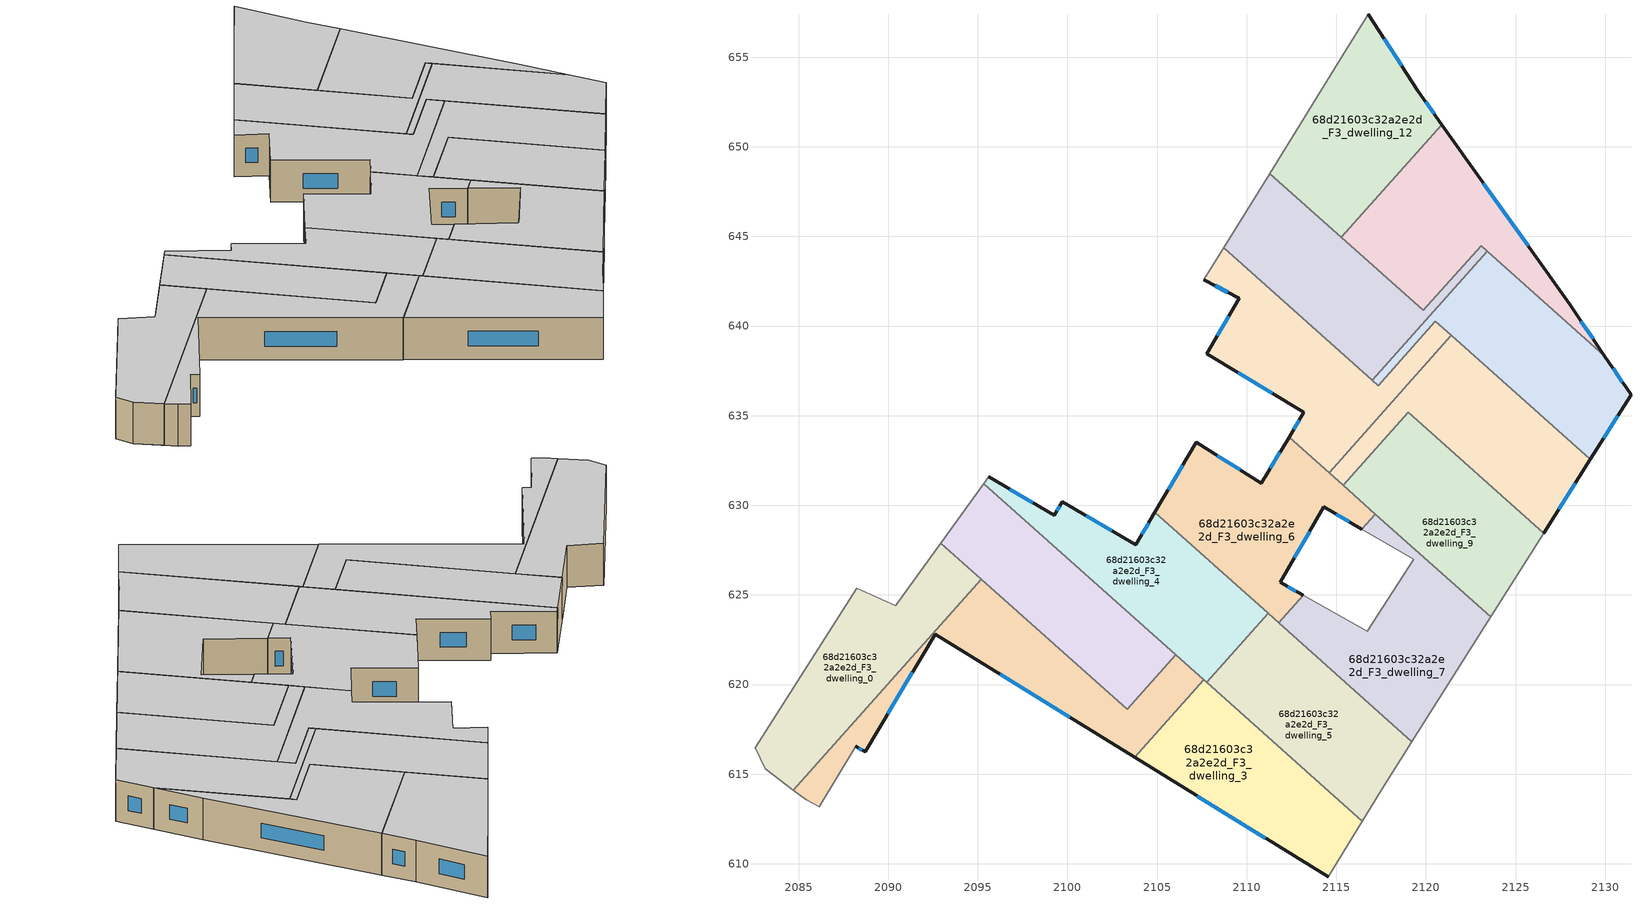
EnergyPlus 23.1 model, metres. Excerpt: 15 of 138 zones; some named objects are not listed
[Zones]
68d21603c32a2e2d_F3_dwelling_0
 floor to 68d21603c32a2e2d_F2_dwelling_0 (EU_floor_Construction): 2094.87,625.77 2084.58,614.22 2083.14,615.31 2082.57,616.49 2088.19,625.26 2088.26,625.37 2090.41,624.39 2090.45,624.44 2092.76,627.65 z9
 floor to 68d21603c32a2e2d_F2_dwelling_1 (EU_floor_Construction): 2095.2,625.87 2084.72,614.11 2084.58,614.22 2094.87,625.77 2092.76,627.65 2092.93,627.89 z9
 wall adiabatic (EU_wall_Construction): 2092.93,627.89 2090.45,624.44 2090.41,624.39 2088.26,625.37 2082.57,616.49 2083.14,615.31 2084.72,614.11 z9:12
 wall to 68d21603c32a2e2d_F3_dwelling_1 (EU_wall_Construction): 2084.72,614.11 2095.2,625.87 z9:12
 wall to 68d21603c32a2e2d_F3_dwelling_2 (EU_wall_Construction): 2095.2,625.87 2092.93,627.89 z9:12
 ceiling to 68d21603c32a2e2d_F4_dwelling_0 (EU_floor_Construction): 2084.72,614.11 2095.2,625.87 2092.93,627.89 2090.45,624.44 2090.41,624.39 2088.26,625.37 2082.57,616.49 2083.14,615.31 z12
68d21603c32a2e2d_F3_dwelling_1
 floor to 68d21603c32a2e2d_F2_dwelling_1 (EU_floor_Construction): 2097.98,623.39 2095.76,620.89 2092.63,622.82 2088.71,616.24 2088.18,616.55 2086.15,613.18 2085.43,613.56 2084.72,614.11 2095.2,625.87 z9
 floor to 68d21603c32a2e2d_F2_dwelling_2 (EU_floor_Construction): 2106.71,621.06 2107.29,620.55 2103.39,616.17 2095.76,620.89 2097.98,623.39 2103.28,618.67 2103.08,618.46 2103.81,617.81 z9
 floor to 68d21603c32a2e2d_F2_dwelling_4 (EU_floor_Construction): 2107.33,620.51 2106.99,620.13 2107.26,619.89 2103.75,615.94 2103.39,616.17 2107.29,620.55 z9
 floor to 68d21603c32a2e2d_F2_dwelling_3 (EU_floor_Construction): 2106.71,621.07 2103.81,617.81 2103.08,618.46 2103.28,618.67 2103.34,618.62 2106.05,621.66 z9
 floor to 68d21603c32a2e2d_F2_dwelling_5 (EU_floor_Construction): 2107.6,620.27 2107.26,619.89 2106.99,620.13 2107.33,620.51 z9
 wall outside (EU_wall_Construction): 2088.18,616.55 2088.71,616.24 2092.63,622.82 2103.74,615.94 z9:12
 wall adiabatic (EU_wall_Construction): 2084.72,614.11 2085.43,613.56 2086.15,613.18 2088.18,616.55 z9:12
 wall to 68d21603c32a2e2d_F3_dwelling_2 (EU_wall_Construction): 2106.05,621.66 2103.34,618.62 2095.2,625.87 z9:12
 wall to 68d21603c32a2e2d_F3_dwelling_4 (EU_wall_Construction): 2107.6,620.27 2106.05,621.66 z9:12
 wall to 68d21603c32a2e2d_F3_dwelling_3 (EU_wall_Construction): 2103.74,615.94 2107.6,620.27 z9:12
 window (EU_Window_Construction): 2096.25,620.58 2100.13,618.18 / 2089.99,618.38 2091.36,620.68 / 2088.36,616.45 2088.54,616.34 z9.98:11.02
 ceiling to 68d21603c32a2e2d_F4_dwelling_1 (EU_floor_Construction): 2103.74,615.94 2107.6,620.27 2106.05,621.66 2103.34,618.62 2095.2,625.87 2084.72,614.11 2085.43,613.56 2086.15,613.18 2088.18,616.55 2088.71,616.24 2092.63,622.82 z12
68d21603c32a2e2d_F3_dwelling_10
 floor to 68d21603c32a2e2d_F2_dwelling_10 (EU_floor_Construction): 2121.97,642.61 2121.99,642.59 2116.99,636.98 2108.71,644.35 2110.32,646.95 2118.97,639.25 z9
 floor to 68d21603c32a2e2d_F2_dwelling_12 (EU_floor_Construction): 2118.43,642.14 2117.23,640.8 2110.32,646.95 2111.28,648.51 z9
 floor to 68d21603c32a2e2d_F2_dwelling_15 (EU_floor_Construction): 2123.41,644.18 2121.99,642.59 2121.97,642.61 2118.97,639.25 2117.23,640.8 2118.43,642.14 2119.86,640.87 2123.08,644.48 z9
 wall to 68d21603c32a2e2d_F3_dwelling_14 (EU_wall_Construction): 2123.41,644.18 2123.08,644.48 2119.86,640.87 2115.29,644.94 z9:12
 wall to 68d21603c32a2e2d_F3_dwelling_13 (EU_wall_Construction): 2116.99,636.98 2123.41,644.18 z9:12
 wall adiabatic (EU_wall_Construction): 2111.28,648.51 2108.71,644.35 z9:12
 wall to 68d21603c32a2e2d_F3_dwelling_8 (EU_wall_Construction): 2108.71,644.35 2116.99,636.98 z9:12
 wall to 68d21603c32a2e2d_F3_dwelling_12 (EU_wall_Construction): 2115.29,644.94 2111.28,648.51 z9:12
 ceiling to 68d21603c32a2e2d_F4_dwelling_10 (EU_floor_Construction): 2119.86,640.87 2111.28,648.51 2108.71,644.35 2116.99,636.98 2123.41,644.18 2123.08,644.48 z12
68d21603c32a2e2d_F3_dwelling_11
 floor to 68d21603c32a2e2d_F2_dwelling_11 (EU_floor_Construction): 2128.2,631.03 2126.57,628.45 2119.01,635.18 2115.39,631.12 2115.3,631.19 2120.92,637.51 z9
 floor adiabatic (EU_floor_Construction): 2129.17,632.57 2128.2,631.03 2120.23,638.13 2121.43,639.48 z9
 floor to 68d21603c32a2e2d_F2_dwelling_8 (EU_floor_Construction): 2120.92,637.51 2115.3,631.19 2114.6,631.82 2120.23,638.13 z9
 wall outside (EU_wall_Construction): 2126.57,628.45 2129.17,632.57 z9:12
 wall to 68d21603c32a2e2d_F3_dwelling_8 (EU_wall_Construction): 2121.43,639.48 2114.6,631.82 z9:12
 wall to 68d21603c32a2e2d_F3_dwelling_9 (EU_wall_Construction): 2115.39,631.12 2119.01,635.18 2126.57,628.45 z9:12
 wall to 68d21603c32a2e2d_F3_dwelling_13 (EU_wall_Construction): 2129.17,632.57 2121.43,639.48 z9:12
 wall to 68d21603c32a2e2d_F3_dwelling_6 (EU_wall_Construction): 2114.6,631.82 2115.39,631.12 z9:12
 window (EU_Window_Construction): 2127.42,629.79 2128.33,631.23 z9.98:11.02
 ceiling to 68d21603c32a2e2d_F4_dwelling_11 (EU_floor_Construction): 2126.57,628.45 2129.17,632.57 2121.43,639.48 2114.6,631.82 2115.39,631.12 2119.01,635.18 z12
68d21603c32a2e2d_F3_dwelling_12
 floor to 68d21603c32a2e2d_F2_dwelling_14 (EU_floor_Construction): 2116.79,657.41 2119.54,653.13 2120.89,651.23 2117.09,646.96 2112.73,650.84 2115.36,655.11 z9
 floor to 68d21603c32a2e2d_F2_dwelling_12 (EU_floor_Construction): 2117.09,646.96 2115.29,644.94 2111.28,648.51 2112.73,650.84 z9
 wall outside (EU_wall_Construction): 2120.9,651.23 2119.54,653.13 2116.79,657.41 z9:12
 wall to 68d21603c32a2e2d_F3_dwelling_14 (EU_wall_Construction): 2115.29,644.94 2120.9,651.23 z9:12
 wall adiabatic (EU_wall_Construction): 2116.79,657.41 2115.36,655.11 2111.28,648.51 z9:12
 window (EU_Window_Construction): 2118.65,654.52 2117.69,656.02 / 2120.46,651.85 2119.98,652.52 z9.98:11.02
 ceiling to 68d21603c32a2e2d_F4_dwelling_12 (EU_floor_Construction): 2115.29,644.94 2120.9,651.23 2119.54,653.13 2116.79,657.41 2115.36,655.11 2111.28,648.51 z12
68d21603c32a2e2d_F3_dwelling_13
 floor to 68d21603c32a2e2d_F2_dwelling_13 (EU_floor_Construction): 2130.64,634.89 2129.17,632.57 2120.54,640.27 2117.33,636.67 2117.26,636.74 2122.26,642.36 z9
 floor to 68d21603c32a2e2d_F2_dwelling_15 (EU_floor_Construction): 2129.96,638.35 2131.44,636.17 2130.64,634.89 2121.99,642.59 2123.41,644.18 z9
 floor to 68d21603c32a2e2d_F2_dwelling_10 (EU_floor_Construction): 2122.26,642.35 2117.26,636.74 2116.99,636.98 2121.99,642.59 z9
 wall outside (EU_wall_Construction): 2129.17,632.57 2131.44,636.17 2129.96,638.35 z9:12
 wall to 68d21603c32a2e2d_F3_dwelling_8 (EU_wall_Construction): 2117,636.98 2117.33,636.67 2120.54,640.27 2121.42,639.48 z9:12
 wall to 68d21603c32a2e2d_F3_dwelling_14 (EU_wall_Construction): 2129.96,638.35 2123.41,644.18 z9:12
 window (EU_Window_Construction): 2130.96,636.88 2130.44,637.64 / 2129.91,633.74 2130.71,635 z9.98:11.02
 ceiling to 68d21603c32a2e2d_F4_dwelling_13 (EU_floor_Construction): 2129.17,632.57 2131.44,636.17 2129.96,638.35 2123.41,644.18 2116.99,636.98 2117.33,636.67 2120.54,640.27 z12
68d21603c32a2e2d_F3_dwelling_14
 floor to 68d21603c32a2e2d_F2_dwelling_12 (EU_floor_Construction): 2122.15,649.47 2123.39,647.72 2118.43,642.14 2115.29,644.94 2117.09,646.96 2118.66,645.56 z9
 floor to 68d21603c32a2e2d_F2_dwelling_15 (EU_floor_Construction): 2123.39,647.72 2128.02,641.21 2129.96,638.35 2123.08,644.48 2119.86,640.87 2118.43,642.14 z9
 floor to 68d21603c32a2e2d_F2_dwelling_14 (EU_floor_Construction): 2120.89,651.23 2122.15,649.47 2118.66,645.56 2117.09,646.96 z9
 wall outside (EU_wall_Construction): 2129.96,638.35 2128.02,641.21 2120.9,651.23 z9:12
 window (EU_Window_Construction): 2125.7,644.47 2123.21,647.97 / 2129.33,639.28 2128.65,640.28 z9.98:11.02
 ceiling to 68d21603c32a2e2d_F4_dwelling_14 (EU_floor_Construction): 2129.96,638.35 2128.02,641.21 2120.9,651.23 2115.29,644.94 2119.86,640.87 2123.08,644.48 z12
68d21603c32a2e2d_F3_dwelling_2
 floor to 68d21603c32a2e2d_F2_dwelling_2 (EU_floor_Construction): 2105.65,621.33 2103.28,618.67 2097.98,623.39 2100.35,626.05 z9
 floor to 68d21603c32a2e2d_F2_dwelling_3 (EU_floor_Construction): 2106.05,621.66 2103.34,618.62 2103.28,618.67 2105.65,621.33 2095.03,630.79 2095.32,631.21 z9
 floor to 68d21603c32a2e2d_F2_dwelling_1 (EU_floor_Construction): 2100.35,626.05 2097.98,623.39 2092.93,627.89 2095.03,630.79 z9
 wall adiabatic (EU_wall_Construction): 2095.32,631.21 2092.93,627.89 z9:12
 wall to 68d21603c32a2e2d_F3_dwelling_4 (EU_wall_Construction): 2106.05,621.66 2095.32,631.21 z9:12
 ceiling to 68d21603c32a2e2d_F4_dwelling_2 (EU_floor_Construction): 2103.34,618.62 2106.05,621.66 2095.32,631.21 2092.93,627.89 z12
68d21603c32a2e2d_F3_dwelling_3
 floor to 68d21603c32a2e2d_F2_dwelling_4 (EU_floor_Construction): 2116.19,611.95 2114.54,609.27 2103.75,615.94 2107.26,619.89 z9
 floor to 68d21603c32a2e2d_F2_dwelling_5 (EU_floor_Construction): 2116.45,612.39 2116.19,611.95 2107.26,619.89 2107.6,620.27 z9
 wall outside (EU_wall_Construction): 2103.74,615.94 2114.54,609.27 z9:12
 wall adiabatic (EU_wall_Construction): 2114.54,609.27 2116.45,612.39 z9:12
 wall to 68d21603c32a2e2d_F3_dwelling_5 (EU_wall_Construction): 2116.45,612.39 2107.77,620.12 z9:12
 wall to 68d21603c32a2e2d_F3_dwelling_4 (EU_wall_Construction): 2107.77,620.12 2107.6,620.27 z9:12
 window (EU_Window_Construction): 2107.26,613.77 2111.03,611.44 z9.98:11.02
 ceiling to 68d21603c32a2e2d_F4_dwelling_3 (EU_floor_Construction): 2114.54,609.27 2116.45,612.39 2107.6,620.27 2103.74,615.94 z12
68d21603c32a2e2d_F3_dwelling_4
 floor to 68d21603c32a2e2d_F2_dwelling_3 (EU_floor_Construction): 2104.3,628.61 2109.39,624.07 2106.71,621.06 2095.32,631.21 2095.6,631.6 2099.27,629.44 2099.72,630.21 2103.81,627.79 z9
 floor adiabatic (EU_floor_Construction): 2111.2,623.97 2110.45,623.13 2104.3,628.61 2104.88,629.6 z9
 floor to 68d21603c32a2e2d_F2_dwelling_2 (EU_floor_Construction): 2109.97,623.55 2107.29,620.55 2106.71,621.06 2109.39,624.07 z9
 floor to 68d21603c32a2e2d_F2_dwelling_5 (EU_floor_Construction): 2110.45,623.13 2107.77,620.12 2107.6,620.27 2107.33,620.51 2110.01,623.52 z9
 floor to 68d21603c32a2e2d_F2_dwelling_4 (EU_floor_Construction): 2110.01,623.52 2107.33,620.51 2107.29,620.55 2109.97,623.55 z9
 wall outside (EU_wall_Construction): 2104.88,629.6 2103.81,627.79 2099.72,630.21 2099.27,629.44 2095.6,631.6 z9:12
 wall adiabatic (EU_wall_Construction): 2095.6,631.6 2095.32,631.21 z9:12
 wall to 68d21603c32a2e2d_F3_dwelling_5 (EU_wall_Construction): 2107.77,620.12 2111.2,623.97 z9:12
 wall to 68d21603c32a2e2d_F3_dwelling_6 (EU_wall_Construction): 2111.2,623.97 2104.88,629.6 z9:12
 window (EU_Window_Construction): 2098.08,630.14 2096.8,630.89 / 2099.58,629.96 2099.42,629.69 / 2102.48,628.57 2101.05,629.42 / 2104.53,629.01 2104.16,628.38 z9.98:11.02
 ceiling to 68d21603c32a2e2d_F4_dwelling_4 (EU_floor_Construction): 2107.77,620.12 2111.2,623.97 2104.88,629.6 2103.81,627.79 2099.72,630.21 2099.27,629.44 2095.6,631.6 2095.32,631.21 z12
68d21603c32a2e2d_F3_dwelling_5
 floor to 68d21603c32a2e2d_F2_dwelling_5 (EU_floor_Construction): 2118.61,615.86 2117.5,614.1 2116.45,612.39 2107.77,620.12 2110.45,623.13 z9
 floor to 68d21603c32a2e2d_F2_dwelling_7 (EU_floor_Construction): 2119.22,616.82 2118.61,615.86 2110.78,622.84 2111.53,623.68 z9
 floor adiabatic (EU_floor_Construction): 2111.53,623.68 2110.78,622.84 2110.45,623.13 2111.2,623.97 z9
 wall adiabatic (EU_wall_Construction): 2116.45,612.39 2117.5,614.1 2119.22,616.82 z9:12
 wall to 68d21603c32a2e2d_F3_dwelling_7 (EU_wall_Construction): 2119.22,616.82 2111.78,623.45 z9:12
 wall to 68d21603c32a2e2d_F3_dwelling_6 (EU_wall_Construction): 2111.78,623.45 2111.2,623.97 z9:12
 ceiling to 68d21603c32a2e2d_F4_dwelling_5 (EU_floor_Construction): 2117.5,614.1 2119.22,616.82 2111.2,623.97 2107.77,620.12 2116.45,612.39 z12
68d21603c32a2e2d_F3_dwelling_6
 floor to 68d21603c32a2e2d_F2_dwelling_6 (EU_floor_Construction): 2111.07,631.65 2113.87,629.16 2111.87,625.7 2112.84,625.15 2111.53,623.68 2104.88,629.6 2107.18,633.52 2110.81,631.23 z9
 floor to 68d21603c32a2e2d_F2_dwelling_7 (EU_floor_Construction): 2113.15,624.98 2111.78,623.45 2111.53,623.68 2112.84,625.15 z9
 floor to 68d21603c32a2e2d_F2_dwelling_8 (EU_floor_Construction): 2115.3,631.19 2113.65,629.35 2111.07,631.65 2112.36,633.81 z9
 floor to 68d21603c32a2e2d_F2_dwelling_11 (EU_floor_Construction): 2116.41,630.2 2115.52,629.2 2114.3,629.91 2113.87,629.16 2113.65,629.35 2115.3,631.19 z9
 floor to 68d21603c32a2e2d_F2_dwelling_9 (EU_floor_Construction): 2117.18,629.51 2116.43,628.67 2115.52,629.2 2116.41,630.2 z9
 wall outside (EU_wall_Construction): 2112.36,633.81 2110.81,631.23 2107.18,633.52 2104.88,629.6 / 2113.15,624.98 2111.87,625.7 2114.3,629.91 2116.43,628.67 z9:12
 wall to 68d21603c32a2e2d_F3_dwelling_7 (EU_wall_Construction): 2116.43,628.67 2117.18,629.51 / 2111.78,623.45 2113.15,624.98 z9:12
 wall to 68d21603c32a2e2d_F3_dwelling_8 (EU_wall_Construction): 2114.6,631.82 2112.36,633.81 z9:12
 wall to 68d21603c32a2e2d_F3_dwelling_9 (EU_wall_Construction): 2117.18,629.51 2115.39,631.11 z9:12
 window (EU_Window_Construction): 2109.63,631.97 2108.36,632.77 / 2111.86,632.97 2111.32,632.07 / 2114.99,629.5 2115.74,629.07 / 2112.66,627.07 2113.51,628.54 / 2112.73,625.22 2112.29,625.46 / 2106.43,632.24 2105.63,630.87 z9.98:11.02
 ceiling to 68d21603c32a2e2d_F4_dwelling_6 (EU_floor_Construction): 2113.15,624.98 2111.87,625.7 2114.3,629.91 2116.43,628.67 2117.18,629.51 2112.36,633.81 2110.81,631.23 2107.18,633.52 2104.88,629.6 2111.78,623.45 z12
68d21603c32a2e2d_F3_dwelling_7
 floor to 68d21603c32a2e2d_F2_dwelling_7 (EU_floor_Construction): 2122.28,621.66 2119.22,616.82 2111.78,623.45 2113.15,624.98 2116.73,622.99 2118.23,625.28 z9
 floor to 68d21603c32a2e2d_F2_dwelling_9 (EU_floor_Construction): 2119.33,626.98 2116.43,628.67 2117.18,629.51 2123.62,623.78 2122.28,621.66 2118.23,625.28 z9
 wall adiabatic (EU_wall_Construction): 2116.43,628.67 2119.33,626.98 2116.73,622.99 2113.15,624.98 / 2119.22,616.82 2123.62,623.78 z9:12
 wall to 68d21603c32a2e2d_F3_dwelling_9 (EU_wall_Construction): 2123.62,623.78 2117.18,629.51 z9:12
 ceiling to 68d21603c32a2e2d_F4_dwelling_7 (EU_floor_Construction): 2119.22,616.82 2123.62,623.78 2117.18,629.51 2116.43,628.67 2119.33,626.98 2116.73,622.99 2113.15,624.98 2111.78,623.45 z12
68d21603c32a2e2d_F3_dwelling_8
 floor to 68d21603c32a2e2d_F2_dwelling_8 (EU_floor_Construction): 2119.55,638.73 2120.23,638.13 2114.6,631.82 2112.36,633.81 2113.13,635.09 2113.19,635.19 2107.78,638.45 2109.59,641.55 2107.61,642.58 2107.91,643.05 2116.54,635.36 z9
 floor to 68d21603c32a2e2d_F2_dwelling_10 (EU_floor_Construction): 2117.26,636.74 2116.26,635.62 2107.91,643.05 2108.71,644.35 z9
 floor to 68d21603c32a2e2d_F2_dwelling_13 (EU_floor_Construction): 2121.43,639.48 2120.23,638.13 2119.55,638.73 2116.54,635.36 2116.26,635.62 2117.26,636.74 2117.33,636.67 2120.54,640.27 z9
 wall outside (EU_wall_Construction): 2107.61,642.58 2109.59,641.55 2107.78,638.45 2113.19,635.19 2112.36,633.81 z9:12
 wall adiabatic (EU_wall_Construction): 2108.71,644.35 2107.61,642.58 z9:12
 window (EU_Window_Construction): 2109.54,637.39 2111.43,636.25 / 2109,640.54 2108.37,639.45 / 2108.26,642.24 2108.95,641.88 / 2112.92,634.74 2112.63,634.26 z9.98:11.02
 ceiling to 68d21603c32a2e2d_F4_dwelling_8 (EU_floor_Construction): 2117.33,636.67 2108.71,644.35 2107.61,642.58 2109.59,641.55 2107.78,638.45 2113.19,635.19 2112.36,633.81 2114.6,631.82 2121.43,639.48 2120.54,640.27 z12
68d21603c32a2e2d_F3_dwelling_9
 floor to 68d21603c32a2e2d_F2_dwelling_9 (EU_floor_Construction): 2125.75,627.16 2123.62,623.78 2116.41,630.2 2119.04,633.14 z9
 floor to 68d21603c32a2e2d_F2_dwelling_11 (EU_floor_Construction): 2126.57,628.45 2125.75,627.16 2119.04,633.14 2116.41,630.2 2115.39,631.12 2119.01,635.18 z9
 wall adiabatic (EU_wall_Construction): 2123.62,623.78 2126.57,628.45 z9:12
 ceiling to 68d21603c32a2e2d_F4_dwelling_9 (EU_floor_Construction): 2123.62,623.78 2126.57,628.45 2119.01,635.18 2115.39,631.12 z12
[Building]
EU S2 Campaign: North Axis=0; Terrain=City; Solar Distribution=FullExterior
[Site:Location]
Bologna: Latitude=44.5; Longitude=11.25; Time Zone=1; Elevation=37
[SizingPeriod:WeatherFileDays]
AnnualSizingPeriod: Begin Month=1; Begin Day of Month=1; End Month=12; End Day of Month=31; Day of Week for Start Day=Monday; Use Weather File Daylight Saving Period=No; Use Weather File Rain and Snow Indicators=No
[MATERIAL]
EU_InternalMass_Material: Roughness=MediumRough; Thickness=0.1; Conductivity=1; Density=1800; Specific Heat=900; Thermal Absorptance=0.9; Solar Absorptance=0.7; Visible Absorptance=0.7
[MATERIAL:NOMASS] Roughness=MediumRough; Thermal Absorptance=0.9; Solar Absorptance=0.7; Visible Absorptance=0.7
Name | Thermal Resistance
EU_wall_NoMass | 0.905828
EU_floor_NoMass | 0.67114
[WINDOWMATERIAL:SIMPLEGLAZINGSYSTEM]
EU_Window_SimpleGlazing: UFactor=4.52486; Solar Heat Gain Coefficient=0.85; Visible Transmittance=0.85
[CONSTRUCTION]
EU_wall_Construction: EU_wall_NoMass
EU_floor_Construction: EU_floor_NoMass
EU_Window_Construction: EU_Window_SimpleGlazing
EU_InternalMass_Construction: EU_InternalMass_Material
[ZONE] Type=1; Multiplier=1; Ceiling Height=autocalculate; Floor Area=autocalculate; Part of Total Floor Area=Yes
Name | Volume
68d21603c32a2e2d_F3_dwelling_0 | 172.838
68d21603c32a2e2d_F3_dwelling_1 | 172.783
68d21603c32a2e2d_F3_dwelling_10 | 172.806
68d21603c32a2e2d_F3_dwelling_11; 68d21603c32a2e2d_F3_dwelling_5; 68d21603c32a2e2d_F3_dwelling_8 | 172.813
68d21603c32a2e2d_F3_dwelling_12; 68d21603c32a2e2d_F3_dwelling_4 | 172.819
68d21603c32a2e2d_F3_dwelling_13 | 172.802
68d21603c32a2e2d_F3_dwelling_14 | 172.797
68d21603c32a2e2d_F3_dwelling_2 | 172.78
68d21603c32a2e2d_F3_dwelling_3 | 172.805
68d21603c32a2e2d_F3_dwelling_6 | 172.79
68d21603c32a2e2d_F3_dwelling_7 | 172.781
68d21603c32a2e2d_F3_dwelling_9 | 172.817
[INTERNALMASS] Construction=EU_InternalMass_Construction
Name | Zone or ZoneList | Surface Area
68d21603c32a2e2d_F3_dwelling_0_EU_InternalMass | 68d21603c32a2e2d_F3_dwelling_0 | 57.6126
68d21603c32a2e2d_F3_dwelling_1_EU_InternalMass | 68d21603c32a2e2d_F3_dwelling_1 | 57.5952
68d21603c32a2e2d_F3_dwelling_2_EU_InternalMass | 68d21603c32a2e2d_F3_dwelling_2 | 57.5935
68d21603c32a2e2d_F3_dwelling_3_EU_InternalMass | 68d21603c32a2e2d_F3_dwelling_3 | 57.5983
68d21603c32a2e2d_F3_dwelling_4_EU_InternalMass | 68d21603c32a2e2d_F3_dwelling_4 | 57.6072
68d21603c32a2e2d_F3_dwelling_5_EU_InternalMass | 68d21603c32a2e2d_F3_dwelling_5 | 57.604
68d21603c32a2e2d_F3_dwelling_6_EU_InternalMass | 68d21603c32a2e2d_F3_dwelling_6 | 57.5969
68d21603c32a2e2d_F3_dwelling_7_EU_InternalMass | 68d21603c32a2e2d_F3_dwelling_7 | 57.5938
68d21603c32a2e2d_F3_dwelling_8_EU_InternalMass | 68d21603c32a2e2d_F3_dwelling_8 | 57.6031
68d21603c32a2e2d_F3_dwelling_9_EU_InternalMass | 68d21603c32a2e2d_F3_dwelling_9 | 57.6045
68d21603c32a2e2d_F3_dwelling_10_EU_InternalMass | 68d21603c32a2e2d_F3_dwelling_10 | 57.601
68d21603c32a2e2d_F3_dwelling_11_EU_InternalMass | 68d21603c32a2e2d_F3_dwelling_11 | 57.605
68d21603c32a2e2d_F3_dwelling_12_EU_InternalMass | 68d21603c32a2e2d_F3_dwelling_12 | 57.6034
68d21603c32a2e2d_F3_dwelling_13_EU_InternalMass | 68d21603c32a2e2d_F3_dwelling_13 | 57.6016
68d21603c32a2e2d_F3_dwelling_14_EU_InternalMass | 68d21603c32a2e2d_F3_dwelling_14 | 57.5988
[OTHEREQUIPMENT] Fuel Type=Electricity; Design Level Calculation Method=Watts/Area; Power per Zone Floor Area=1; Fraction Latent=0; Fraction Radiant=0; Fraction Lost=0; Carbon Dioxide Generation Rate=0; EndUse Subcategory=EU_Step8_InternalGains
Name | Zone or ZoneList or Space or SpaceList | Schedule
EU_Step8_InternalGain_68d21603c32a2e2d_F3_dwelling_0_f000 | 68d21603c32a2e2d_F3_dwelling_0 | EU_Step8_GainSchedule_68d21603c32a2e2d_F3_dwelling_0_f000
EU_Step8_InternalGain_68d21603c32a2e2d_F3_dwelling_1_f000 | 68d21603c32a2e2d_F3_dwelling_1 | EU_Step8_GainSchedule_68d21603c32a2e2d_F3_dwelling_1_f000
EU_Step8_InternalGain_68d21603c32a2e2d_F3_dwelling_2_f000 | 68d21603c32a2e2d_F3_dwelling_2 | EU_Step8_GainSchedule_68d21603c32a2e2d_F3_dwelling_2_f000
EU_Step8_InternalGain_68d21603c32a2e2d_F3_dwelling_3_f000 | 68d21603c32a2e2d_F3_dwelling_3 | EU_Step8_GainSchedule_68d21603c32a2e2d_F3_dwelling_3_f000
EU_Step8_InternalGain_68d21603c32a2e2d_F3_dwelling_4_f000 | 68d21603c32a2e2d_F3_dwelling_4 | EU_Step8_GainSchedule_68d21603c32a2e2d_F3_dwelling_4_f000
EU_Step8_InternalGain_68d21603c32a2e2d_F3_dwelling_5_f000 | 68d21603c32a2e2d_F3_dwelling_5 | EU_Step8_GainSchedule_68d21603c32a2e2d_F3_dwelling_5_f000
EU_Step8_InternalGain_68d21603c32a2e2d_F3_dwelling_6_f000 | 68d21603c32a2e2d_F3_dwelling_6 | EU_Step8_GainSchedule_68d21603c32a2e2d_F3_dwelling_6_f000
EU_Step8_InternalGain_68d21603c32a2e2d_F3_dwelling_7_f000 | 68d21603c32a2e2d_F3_dwelling_7 | EU_Step8_GainSchedule_68d21603c32a2e2d_F3_dwelling_7_f000
EU_Step8_InternalGain_68d21603c32a2e2d_F3_dwelling_8_f000 | 68d21603c32a2e2d_F3_dwelling_8 | EU_Step8_GainSchedule_68d21603c32a2e2d_F3_dwelling_8_f000
EU_Step8_InternalGain_68d21603c32a2e2d_F3_dwelling_9_f000 | 68d21603c32a2e2d_F3_dwelling_9 | EU_Step8_GainSchedule_68d21603c32a2e2d_F3_dwelling_9_f000
EU_Step8_InternalGain_68d21603c32a2e2d_F3_dwelling_10_f000 | 68d21603c32a2e2d_F3_dwelling_10 | EU_Step8_GainSchedule_68d21603c32a2e2d_F3_dwelling_10_f000
EU_Step8_InternalGain_68d21603c32a2e2d_F3_dwelling_11_f000 | 68d21603c32a2e2d_F3_dwelling_11 | EU_Step8_GainSchedule_68d21603c32a2e2d_F3_dwelling_11_f000
EU_Step8_InternalGain_68d21603c32a2e2d_F3_dwelling_12_f000 | 68d21603c32a2e2d_F3_dwelling_12 | EU_Step8_GainSchedule_68d21603c32a2e2d_F3_dwelling_12_f000
EU_Step8_InternalGain_68d21603c32a2e2d_F3_dwelling_13_f000 | 68d21603c32a2e2d_F3_dwelling_13 | EU_Step8_GainSchedule_68d21603c32a2e2d_F3_dwelling_13_f000
EU_Step8_InternalGain_68d21603c32a2e2d_F3_dwelling_14_f000 | 68d21603c32a2e2d_F3_dwelling_14 | EU_Step8_GainSchedule_68d21603c32a2e2d_F3_dwelling_14_f000
[ZONEVENTILATION:DESIGNFLOWRATE] Schedule=EU_AlwaysOn; Design Flow Rate Calculation Method=AirChanges/Hour; Air Changes per Hour=0.73129; Ventilation Type=Natural; Fan Pressure Rise=0; Fan Total Efficiency=1; Constant Term Coefficient=1; Temperature Term Coefficient=0; Velocity Term Coefficient=0; Velocity Squared Term Coefficient=0; Minimum Indoor Temperature=-100; Maximum Indoor Temperature=100; Delta Temperature=-100; Minimum Outdoor Temperature=-100; Maximum Outdoor Temperature=100; Maximum Wind Speed=40
Name | Zone or ZoneList or Space or SpaceList
EU_ConstantAir_68d21603c32a2e2d_F3_dwelling_0 | 68d21603c32a2e2d_F3_dwelling_0
EU_ConstantAir_68d21603c32a2e2d_F3_dwelling_1 | 68d21603c32a2e2d_F3_dwelling_1
EU_ConstantAir_68d21603c32a2e2d_F3_dwelling_2 | 68d21603c32a2e2d_F3_dwelling_2
EU_ConstantAir_68d21603c32a2e2d_F3_dwelling_3 | 68d21603c32a2e2d_F3_dwelling_3
EU_ConstantAir_68d21603c32a2e2d_F3_dwelling_4 | 68d21603c32a2e2d_F3_dwelling_4
EU_ConstantAir_68d21603c32a2e2d_F3_dwelling_5 | 68d21603c32a2e2d_F3_dwelling_5
EU_ConstantAir_68d21603c32a2e2d_F3_dwelling_6 | 68d21603c32a2e2d_F3_dwelling_6
EU_ConstantAir_68d21603c32a2e2d_F3_dwelling_7 | 68d21603c32a2e2d_F3_dwelling_7
EU_ConstantAir_68d21603c32a2e2d_F3_dwelling_8 | 68d21603c32a2e2d_F3_dwelling_8
EU_ConstantAir_68d21603c32a2e2d_F3_dwelling_9 | 68d21603c32a2e2d_F3_dwelling_9
EU_ConstantAir_68d21603c32a2e2d_F3_dwelling_10 | 68d21603c32a2e2d_F3_dwelling_10
EU_ConstantAir_68d21603c32a2e2d_F3_dwelling_11 | 68d21603c32a2e2d_F3_dwelling_11
EU_ConstantAir_68d21603c32a2e2d_F3_dwelling_12 | 68d21603c32a2e2d_F3_dwelling_12
EU_ConstantAir_68d21603c32a2e2d_F3_dwelling_13 | 68d21603c32a2e2d_F3_dwelling_13
EU_ConstantAir_68d21603c32a2e2d_F3_dwelling_14 | 68d21603c32a2e2d_F3_dwelling_14
[HVACTEMPLATE:ZONE:IDEALLOADSAIRSYSTEM] System Availability Schedule=EU_AlwaysOn; Maximum Heating Supply Air Temperature=50; Minimum Cooling Supply Air Temperature=13; Maximum Heating Supply Air Humidity Ratio=0.0156; Minimum Cooling Supply Air Humidity Ratio=0.0077; Heating Limit=NoLimit; Cooling Limit=NoLimit; Heating Availability Schedule=EU_AlwaysOn; Cooling Availability Schedule=EU_CoolingOff; Dehumidification Control Type=ConstantSensibleHeatRatio; Cooling Sensible Heat Ratio=0.7; Dehumidification Setpoint=60; Humidification Control Type=None; Humidification Setpoint=30; Outdoor Air Method=None; Outdoor Air Flow Rate per Person=0.00944; Outdoor Air Flow Rate per Zone Floor Area=0; Outdoor Air Flow Rate per Zone=0; Demand Controlled Ventilation Type=None; Outdoor Air Economizer Type=NoEconomizer; Heat Recovery Type=None; Sensible Heat Recovery Effectiveness=0.7; Latent Heat Recovery Effectiveness=0.65
Name | Template Thermostat
68d21603c32a2e2d_F3_dwelling_0 | EU_HeatOnly_68d21603c32a2e2d_F3_dwelling_0
68d21603c32a2e2d_F3_dwelling_1 | EU_HeatOnly_68d21603c32a2e2d_F3_dwelling_1
68d21603c32a2e2d_F3_dwelling_2 | EU_HeatOnly_68d21603c32a2e2d_F3_dwelling_2
68d21603c32a2e2d_F3_dwelling_3 | EU_HeatOnly_68d21603c32a2e2d_F3_dwelling_3
68d21603c32a2e2d_F3_dwelling_4 | EU_HeatOnly_68d21603c32a2e2d_F3_dwelling_4
68d21603c32a2e2d_F3_dwelling_5 | EU_HeatOnly_68d21603c32a2e2d_F3_dwelling_5
68d21603c32a2e2d_F3_dwelling_6 | EU_HeatOnly_68d21603c32a2e2d_F3_dwelling_6
68d21603c32a2e2d_F3_dwelling_7 | EU_HeatOnly_68d21603c32a2e2d_F3_dwelling_7
68d21603c32a2e2d_F3_dwelling_8 | EU_HeatOnly_68d21603c32a2e2d_F3_dwelling_8
68d21603c32a2e2d_F3_dwelling_9 | EU_HeatOnly_68d21603c32a2e2d_F3_dwelling_9
68d21603c32a2e2d_F3_dwelling_10 | EU_HeatOnly_68d21603c32a2e2d_F3_dwelling_10
68d21603c32a2e2d_F3_dwelling_11 | EU_HeatOnly_68d21603c32a2e2d_F3_dwelling_11
68d21603c32a2e2d_F3_dwelling_12 | EU_HeatOnly_68d21603c32a2e2d_F3_dwelling_12
68d21603c32a2e2d_F3_dwelling_13 | EU_HeatOnly_68d21603c32a2e2d_F3_dwelling_13
68d21603c32a2e2d_F3_dwelling_14 | EU_HeatOnly_68d21603c32a2e2d_F3_dwelling_14
[SIZING:ZONE] Zone Cooling Design Supply Air Temperature Input Method=SupplyAirTemperature; Zone Cooling Design Supply Air Temperature=13; Zone Heating Design Supply Air Temperature Input Method=SupplyAirTemperature; Zone Heating Design Supply Air Temperature=50; Zone Cooling Design Supply Air Humidity Ratio=0.008; Zone Heating Design Supply Air Humidity Ratio=0.008; Cooling Design Air Flow Method=DesignDay; Cooling Design Air Flow Rate=0; Cooling Minimum Air Flow per Zone Floor Area=0.000762; Cooling Minimum Air Flow=0; Cooling Minimum Air Flow Fraction=0.2; Heating Design Air Flow Method=DesignDay; Heating Design Air Flow Rate=0; Heating Maximum Air Flow per Zone Floor Area=0.002032; Heating Maximum Air Flow=0.141576; Heating Maximum Air Flow Fraction=0.3; Account for Dedicated Outdoor Air System=No; Dedicated Outdoor Air System Control Strategy=NeutralSupplyAir; Dedicated Outdoor Air Low Setpoint Temperature for Design=autosize; Dedicated Outdoor Air High Setpoint Temperature for Design=autosize; Zone Load Sizing Method=Sensible Load Only No Latent Load; Zone Latent Cooling Design Supply Air Humidity Ratio Input Method=HumidityRatioDifference; Zone Cooling Design Supply Air Humidity Ratio Difference=0.005; Zone Latent Heating Design Supply Air Humidity Ratio Input Method=HumidityRatioDifference; Zone Humidification Design Supply Air Humidity Ratio Difference=0.005
68d21603c32a2e2d_F3_dwelling_0; 68d21603c32a2e2d_F3_dwelling_1; 68d21603c32a2e2d_F3_dwelling_2; 68d21603c32a2e2d_F3_dwelling_3; 68d21603c32a2e2d_F3_dwelling_4; 68d21603c32a2e2d_F3_dwelling_5; 68d21603c32a2e2d_F3_dwelling_6; 68d21603c32a2e2d_F3_dwelling_7; 68d21603c32a2e2d_F3_dwelling_8; 68d21603c32a2e2d_F3_dwelling_9; 68d21603c32a2e2d_F3_dwelling_10; 68d21603c32a2e2d_F3_dwelling_11; 68d21603c32a2e2d_F3_dwelling_12; 68d21603c32a2e2d_F3_dwelling_13; 68d21603c32a2e2d_F3_dwelling_14
[SCHEDULE:CONSTANT]
Name | Hourly Value
EU_AlwaysOn | 1
EU_CoolingOff | 0
[SCHEDULE:FILE] Column Number=1; Rows to Skip at Top=0; Number of Hours of Data=8760; Column Separator=Comma; Interpolate to Timestep=No; Minutes per Item=60; Adjust Schedule for Daylight Savings=Yes
Name | File
EU_Step8_GainSchedule_68d21603c32a2e2d_F3_dwelling_0_f000 | ../../schedules/68d21603c32a2e2d/68d21603c32a2e2d_F3_dwelling_0_f000_gain.csv
EU_Step8_GainSchedule_68d21603c32a2e2d_F3_dwelling_1_f000 | ../../schedules/68d21603c32a2e2d/68d21603c32a2e2d_F3_dwelling_1_f000_gain.csv
EU_Step8_GainSchedule_68d21603c32a2e2d_F3_dwelling_2_f000 | ../../schedules/68d21603c32a2e2d/68d21603c32a2e2d_F3_dwelling_2_f000_gain.csv
EU_Step8_GainSchedule_68d21603c32a2e2d_F3_dwelling_3_f000 | ../../schedules/68d21603c32a2e2d/68d21603c32a2e2d_F3_dwelling_3_f000_gain.csv
EU_Step8_GainSchedule_68d21603c32a2e2d_F3_dwelling_4_f000 | ../../schedules/68d21603c32a2e2d/68d21603c32a2e2d_F3_dwelling_4_f000_gain.csv
EU_Step8_GainSchedule_68d21603c32a2e2d_F3_dwelling_5_f000 | ../../schedules/68d21603c32a2e2d/68d21603c32a2e2d_F3_dwelling_5_f000_gain.csv
EU_Step8_GainSchedule_68d21603c32a2e2d_F3_dwelling_6_f000 | ../../schedules/68d21603c32a2e2d/68d21603c32a2e2d_F3_dwelling_6_f000_gain.csv
EU_Step8_GainSchedule_68d21603c32a2e2d_F3_dwelling_7_f000 | ../../schedules/68d21603c32a2e2d/68d21603c32a2e2d_F3_dwelling_7_f000_gain.csv
EU_Step8_GainSchedule_68d21603c32a2e2d_F3_dwelling_8_f000 | ../../schedules/68d21603c32a2e2d/68d21603c32a2e2d_F3_dwelling_8_f000_gain.csv
EU_Step8_GainSchedule_68d21603c32a2e2d_F3_dwelling_9_f000 | ../../schedules/68d21603c32a2e2d/68d21603c32a2e2d_F3_dwelling_9_f000_gain.csv
EU_Step8_GainSchedule_68d21603c32a2e2d_F3_dwelling_10_f000 | ../../schedules/68d21603c32a2e2d/68d21603c32a2e2d_F3_dwelling_10_f000_gain.csv
EU_Step8_GainSchedule_68d21603c32a2e2d_F3_dwelling_11_f000 | ../../schedules/68d21603c32a2e2d/68d21603c32a2e2d_F3_dwelling_11_f000_gain.csv
EU_Step8_GainSchedule_68d21603c32a2e2d_F3_dwelling_12_f000 | ../../schedules/68d21603c32a2e2d/68d21603c32a2e2d_F3_dwelling_12_f000_gain.csv
EU_Step8_GainSchedule_68d21603c32a2e2d_F3_dwelling_13_f000 | ../../schedules/68d21603c32a2e2d/68d21603c32a2e2d_F3_dwelling_13_f000_gain.csv
EU_Step8_GainSchedule_68d21603c32a2e2d_F3_dwelling_14_f000 | ../../schedules/68d21603c32a2e2d/68d21603c32a2e2d_F3_dwelling_14_f000_gain.csv
